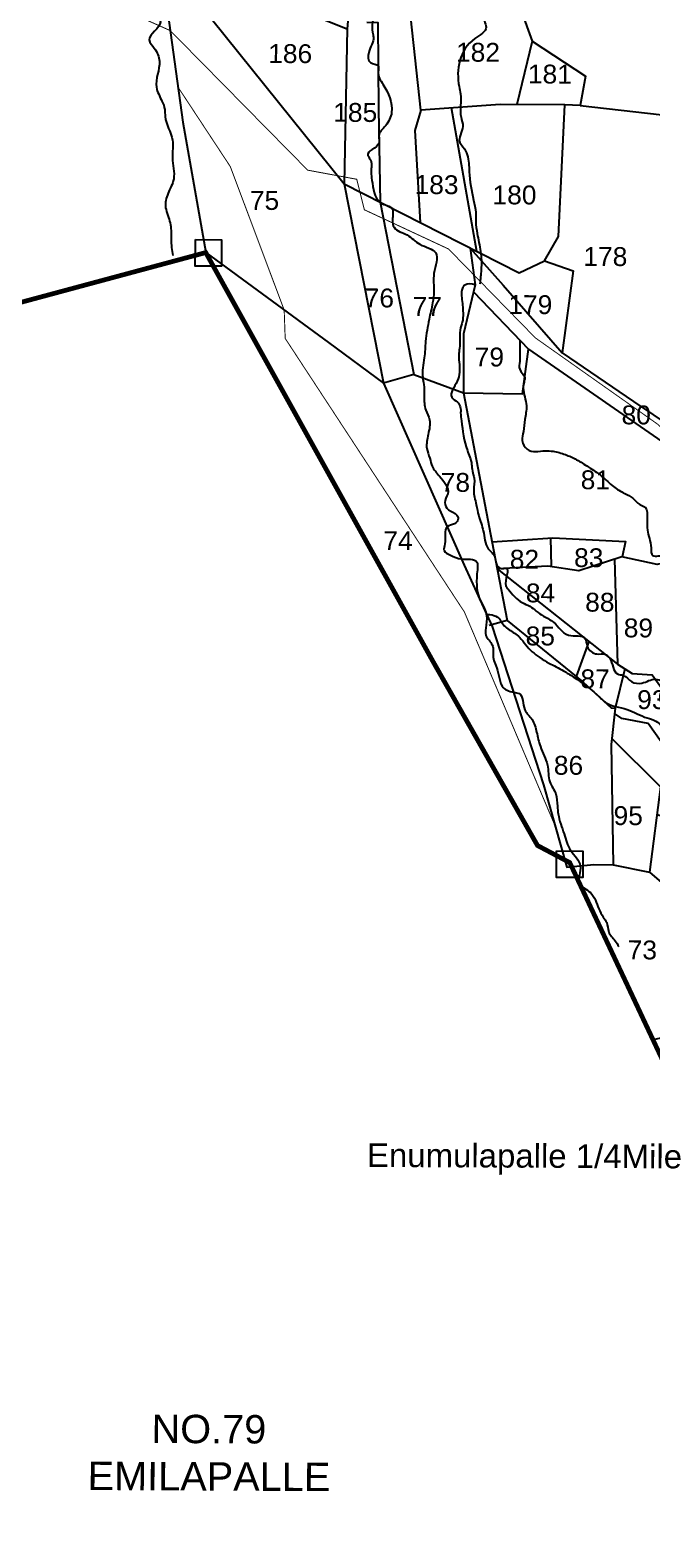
# Model space of a CAD drawing. Header units: feet. Extents: x 799341 to 808000, y 1563100 to 1570804.
# Drawn here: x 803976 to 804635, y 1565996 to 1567586 of the extents above; entities that cross this region are included whole.
import ezdxf
from ezdxf.enums import TextEntityAlignment as Align

# ---------------------------------------------------------------- set-up
doc = ezdxf.new("R2010")
doc.units = ezdxf.units.FT
doc.header["$LTSCALE"] = 15
doc.header["$MEASUREMENT"] = 0
doc.linetypes.add('HIDDEN2', pattern=[0.1875, 0.125, -0.0625])
for name, color, linetype in [('PLOT', 7, 'Continuous'), ('PLOT NO', 7, 'Continuous'), ('ROADS', 6, 'Continuous'), ('TANKS-STREAM', 4, 'Continuous'), ('TEXT', 1, 'Continuous'), ('VILLAGE STONES', 240, 'Continuous')]:
    doc.layers.add(name, color=color, linetype=linetype)
doc.layers.add('VILLAGE BOUNDRY', color=5, linetype='HIDDEN2', lineweight=100)
doc.styles.get("Standard").update_dxf_attribs({"font": 'arial.ttf'})
doc.linetypes.add('DOTS', pattern='A,1e-06,-3,["●",Standard,S=3,R=0,X=-1.25,Y=-1.25],-3', length=6.000001)

msp = doc.modelspace()

# ---------------------------------------------------------------- linework, layer by layer
at = {"layer": 'PLOT'}
for points in [[(804024.6563583959, 1568485.885840185), (804048.2568301859, 1568423.264496969), (804094.0418321501, 1568280.387966933), (804125.6154545109, 1568142.006340871), (804143.30265236, 1568007.469660515), (804128.9322834844, 1567945.999491047), (804102.0587598938, 1567749.88815443), (804119.0345979579, 1567627.430955678), (804138.2908225429, 1567488.52392132), (804162.4095005265, 1567350.351131249)], [(804559.3333225406, 1567506.34458399), (804673.896470849, 1567493.200196667), (804675.8913321735, 1567574.372249129), (804708.4874517078, 1567595.417967214), (804640.0999316717, 1567725.279949697), (804627.0654205736, 1567750.031358302), (804609.0654953665, 1567811.577936731), (804513.4770839339, 1567796.819243044), (804481.7937043731, 1567791.92738129)], [(804113.49018225, 1567667.426248619), (804312.1354813923, 1567587.597155484), (804308.9883666225, 1567423.106981187), (804494.5551376934, 1567328.848996653), (804521.536248629, 1567341.427736566), (804536.272501628, 1567367.39037767), (804542.8251320746, 1567506.998667445), (804474.4763160361, 1567507.52077381), (804390.3009138806, 1567501.525725072), (804379.7723314058, 1567599.464094459), (804390.9650526377, 1567601.839535033), (804408.520638692, 1567678.756307416), (804380.427917117, 1567719.557137241), (804352.7808605992, 1567737.852259093), (804333.0644911285, 1567757.729429005), (804322.5870471242, 1567701.760660161), (804318.2999694279, 1567658.001372302), (804312.1354813923, 1567587.597155484)], [(804419.2783077195, 1567682.743720609), (804440.8010820058, 1567673.91186154), (804478.4313268525, 1567617.525587847), (804496.5780087563, 1567606.805001204), (804508.1650007976, 1567574.501978043), (804491.9827637336, 1567507.387044679)], [(804113.49018225, 1567667.426248619), (804308.9883666225, 1567423.106981187), (804350.6572350719, 1567211.897415815), (804436.385326147, 1567018.616737812), (804466.0018579846, 1566953.817486239), (804520.4224750518, 1566785.751472219), (804544.9073756872, 1566698.300603655), (804573.7100182183, 1566701.052482129), (804594.1733353859, 1566700.744840851), (804632.5090399105, 1566693.114695196), (804660.499661297, 1566669.026528113), (804658.6693476946, 1566600.134278079), (804671.6703919221, 1566594.395537931), (804669.4236066571, 1566522.510218199), (804636.3821729576, 1566515.183802255)], [(804333.2675227864, 1567594.722188085), (804344.8981314377, 1567594.480675629), (804345.3825558611, 1567502.554448952), (804347.103782181, 1567403.746390767), (804383.0792147702, 1567221.146562174), (804350.6572350719, 1567211.897415815)], [(804508.1650007976, 1567574.501978043), (804564.9813852538, 1567537.367724661), (804559.3333225406, 1567506.34458399), (804542.8251320746, 1567506.998667445)], [(804390.3009138806, 1567501.525725073), (804383.919577595, 1567479.993797938), (804389.5109431755, 1567382.205823445)], [(804449.841761391, 1567351.560997878), (804422.908871153, 1567503.848093461)], [(804162.4095005265, 1567350.351131249), (804292.362774754, 1567254.980095811), (804350.6572350719, 1567211.897415815)], [(804442.7493718058, 1567355.163552064), (804447.947051987, 1567316.162118739), (804435.4019109178, 1567263.98798813), (804435.6331504895, 1567201.427066558)], [(804442.7493718059, 1567355.163552064), (804477.7491095895, 1567315.746896541), (804540.0539600363, 1567244.068111847), (804615.5946985652, 1567192.174319979), (804657.8296108509, 1567164.09178729)], [(804521.536248629, 1567341.427736566), (804551.6673007526, 1567331.015468952), (804540.0539600363, 1567244.068111847)], [(804446.1727945505, 1567308.783139203), (804504.4816139438, 1567247.851038785), (804664.148110173, 1567137.107391335), (804740.4763783461, 1567033.994256497), (804752.4612351899, 1567016.259255511), (804785.0017829784, 1567039.908511987)], [(804383.0792147702, 1567221.146562174), (804435.6331504895, 1567201.427066558), (804498.022233021, 1567200.359165446), (804504.4816139438, 1567247.851038785)], [(804435.6331504895, 1567201.427066558), (804467.4142909142, 1567034.917802061), (804481.7713533662, 1566959.955874302), (804462.7914019825, 1566954.66468066)], [(804465.780761199, 1567043.476268743), (804530.2439282686, 1567047.594542555), (804607.2460159385, 1567043.668516485), (804603.7351054669, 1567027.504205329)], [(804527.6442500254, 1567047.629518964), (804528.4514129941, 1567017.198898501)], [(804693.5925242134, 1567031.699368426), (804640.6879617546, 1567019.477994447), (804603.2426196715, 1567027.611173916), (804557.750823798, 1567012.595606873), (804524.9064710138, 1567017.75585174), (804471.250321744, 1567014.888895249)], [(804595.6422268335, 1567025.102497219), (804598.6086838032, 1566913.697019157)], [(804471.250321744, 1567014.888895249), (804598.6086838032, 1566913.697019157), (804614.4138526011, 1566903.929361281), (804635.5424490221, 1566902.557648329), (804655.4264940957, 1566874.756330016), (804648.6332343096, 1566828.268695797)], [(804481.7713533662, 1566959.955874302), (804562.5334694821, 1566894.506009483), (804592.2089139019, 1566867.36237221), (804596.2994555555, 1566866.913074704), (804591.8860026896, 1566828.632953862), (804594.1733353859, 1566700.744840851)], [(804568.4570055506, 1566937.653866908), (804555.0530400394, 1566900.568172282)], [(804606.5112682021, 1566908.813190219), (804596.2994555555, 1566866.913074704)], [(804640.578245709, 1566754.183474149), (804677.1116749994, 1566744.35978888), (804669.5300391096, 1566765.920810963), (804688.954369828, 1566772.751108819), (804677.6710933093, 1566804.839035189), (804645.007311678, 1566831.194329421), (804631.1579692069, 1566850.624542112), (804603.3027677633, 1566856.12202588), (804595.6794894952, 1566861.535793826)], [(804592.6223033265, 1566835.019263678), (804644.4655158987, 1566783.602830883), (804632.5090399105, 1566693.114695196)]]:
    msp.add_lwpolyline(points, dxfattribs=at)
at = {"layer": 'ROADS', "linetype": 'HIDDEN2', "ltscale": 10, "const_width": 1}
for points in [[(804124.8049527275, 1567585.805824817), (803931.2276347551, 1567672.020596817)], [(805577.7224209568, 1566774.748059164), (805429.4698159188, 1566824.50953661), (805333.264632556, 1566821.230844165), (805232.5302629155, 1566806.05612126), (805169.6893836706, 1566848.915539769), (805135.0921049871, 1566860.932341062), (805077.8555439492, 1566852.704413065), (805014.1725718027, 1566862.736366529), (804859.3019875991, 1566952.131596689), (804726.4519523684, 1567069.060301217), (804677.8838221142, 1567128.063184334), (804641.739768839, 1567167.930199468), (804511.7046731522, 1567259.837346134), (804419.7301842807, 1567354.108340909), (804330.473956042, 1567395.763313974), (804322.4093570429, 1567428.107888461), (804301.9438790121, 1567431.910664238), (804270.4489210228, 1567437.76287366), (804124.8049527275, 1567585.805824817)], [(804133.1415644138, 1567525.668698724), (804124.8049527275, 1567585.805824817)]]:
    msp.add_lwpolyline(points, dxfattribs=at)
at = {"layer": 'ROADS', "linetype": 'DOTS', "ltscale": 0.15, "const_width": 1}
msp.add_lwpolyline([(804133.1415644137, 1567525.668698724), (804188.4049698615, 1567441.619456393), (804245.5394443993, 1567289.343135335), (804246.5987681965, 1567259.277162744), (804387.2737288326, 1567044.289247994), (804436.4885586548, 1566969.076192376), (804532.6649253696, 1566742.026037937), (804542.7360093665, 1566706.05590859)], dxfattribs=at)
at = {"layer": 'TANKS-STREAM'}
for points in [[(804037.5811911053, 1568827.987346663), (804041.7766485142, 1568819.702224646), (804042.9168854791, 1568816.621296921), (804045.1701555379, 1568804.500646741), (804045.119424006, 1568793.543973532), (804046.6223644704, 1568785.655597168), (804046.5645130307, 1568773.161211601), (804046.1470138282, 1568766.050757464), (804047.6508450108, 1568758.354752698), (804050.3377449345, 1568744.974798857), (804042.3149255157, 1568739.787865979), (804037.3487332204, 1568730.284874753), (804037.2676333847, 1568712.7694487), (804036.6096406117, 1568703.553743624), (804029.0954213749, 1568675.317655329), (804026.3055748382, 1568670.72111823), (804019.4792271847, 1568658.15377013), (804019.4336977083, 1568648.320603768), (804019.3910140068, 1568639.10204969), (804017.4584058087, 1568629.65559741), (804013.725290201, 1568620.761364706), (804014.9103788676, 1568610.922500341), (804015.7863904757, 1568600.777833111), (804013.2326727146, 1568580.815669023), (804013.4734555588, 1568566.371722345), (804011.8359738336, 1568544.868831028), (804011.1751352857, 1568535.038513666), (804012.3228452993, 1568517.210321587), (804012.3094213123, 1568507.633034864), (804012.7796401525, 1568485.632004047), (804016.0893342148, 1568474.21148218), (804020.4628403367, 1568462.892742755), (804021.3918976166, 1568451.098850141), (804028.1879292453, 1568431.909061648), (804033.5522898122, 1568422.059512014), (804035.4805253855, 1568413.699492391), (804036.8924997137, 1568399.938326924), (804039.301379217, 1568389.120100872), (804042.6980641279, 1568379.279504403), (804050.0406995051, 1568371.877091038), (804054.348632309, 1568346.312768266), (804054.367051967, 1568340.607742358), (804062.1626491187, 1568324.85198262), (804070.967296603, 1568314.495244573), (804075.3112346814, 1568296.790587392), (804077.7269371867, 1568287.445949832), (804082.5833610863, 1568274.160095105), (804086.8958430444, 1568249.578269696), (804090.2811565286, 1568237.281744924), (804091.1920171918, 1568221.557862857), (804091.6590136592, 1568216.152164337), (804092.614977905, 1568210.252942588), (804095.5135974586, 1568198.941032175), (804099.4118151835, 1568187.313793245), (804101.2722028618, 1568164.216941594), (804105.1199636591, 1568145.532220938), (804108.0000008243, 1568130.290480415), (804107.9090221167, 1568110.641478464), (804107.8635327626, 1568100.816977489), (804110.7712506248, 1568091.470061802), (804113.6694836777, 1568080.158153178), (804114.5917172262, 1568066.89051452), (804114.5621491828, 1568060.504596764), (804118.4667714902, 1568054.100462939), (804120.3703746746, 1568040.337021135), (804124.7268116946, 1568023.328387929), (804127.1038478474, 1568005.632837887), (804127.0447117602, 1567992.861002374), (804126.4821874308, 1567977.63520158), (804123.474779783, 1567965.368276353), (804116.0047746524, 1567945.262181519), (804103.6169342289, 1567925.178699665), (804104.0498134984, 1567912.404586026), (804103.5032112089, 1567900.617526004), (804101.9620576645, 1567888.566280627), (804095.4438541264, 1567861.578464891), (804094.8699576408, 1567843.896578242), (804094.7926256661, 1567827.194910829), (804089.8179295926, 1567814.93709453), (804087.3135222273, 1567805.123821268), (804081.2642032328, 1567773.221557484), (804078.7506982886, 1567761.443447048), (804081.6561415733, 1567751.60528268), (804083.5730049904, 1567740.789177202), (804083.4699268392, 1567720.363480818), (804084.3694160756, 1567702.183670448), (804086.7691972705, 1567689.40044967), (804086.7259817641, 1567680.067039824), (804089.1098416485, 1567663.845235826), (804094.938537605, 1567648.098740779), (804096.8758707572, 1567641.703558331), (804098.3215757825, 1567635.310809773), (804099.7312755337, 1567621.058395624), (804101.1633338261, 1567611.718312529), (804108.995322753, 1567603.822216592), (804114.3638459734, 1567594.95516611), (804102.5573493945, 1567575.88081634), (804107.9258726146, 1567567.013765859), (804113.2720372941, 1567553.234384324), (804110.1937341728, 1567525.739381965), (804116.026978554, 1567510.975226729), (804118.9365837629, 1567502.119403961), (804119.3944826513, 1567494.748868268), (804127.1468650266, 1567469.659856235), (804127.0604347435, 1567450.993194096), (804128.4310823714, 1567428.390026806), (804122.4594811228, 1567413.189271093), (804119.9300555978, 1567397.972734991), (804122.3503065278, 1567389.610437242), (804125.7196987018, 1567373.875329251), (804126.1275583524, 1567355.697637666), (804127.5641657991, 1567347.340051934)], [(805180.3341946155, 1567404.287220442), (805154.7636836845, 1567407.812522281), (805147.7609474352, 1567402.143314366), (805139.1903853117, 1567400.282558793), (805124.610796332, 1567401.933816771), (805116.4603177636, 1567403.27558788), (805086.0980055454, 1567415.150466743), (805079.32365474, 1567414.813518179), (805067.5965204372, 1567416.134881431), (805060.1612110066, 1567420.525732363), (805053.373846432, 1567426.336777188), (805047.3696064128, 1567430.799145603), (805007.8642921003, 1567457.544407609), (805003.2138460608, 1567464.896699759), (804992.9421335035, 1567472.274861913), (804986.5784116959, 1567480.570968752), (804975.674170539, 1567486.236433731), (804967.8784114742, 1567488.768057094), (804963.2091888665, 1567492.065105558), (804954.2833525771, 1567500.790125883), (804947.597227373, 1567506.904001107), (804940.741234755, 1567510.055194427), (804930.747151149, 1567509.945488667), (804922.3296958116, 1567513.103911864), (804911.8780057172, 1567515.335872075), (804903.7598439853, 1567515.685421375), (804883.9545431256, 1567521.23611968), (804875.845770043, 1567523.6133696), (804866.7972297843, 1567525.37089201), (804851.651041409, 1567525.441021814), (804820.3933530466, 1567537.475389879), (804810.4296005395, 1567543.916401786), (804799.85931731, 1567554.259572359), (804792.6866989253, 1567556.47634983), (804783.176219685, 1567559.63983394), (804736.3514522824, 1567588.944134423), (804724.3874897355, 1567593.709977849), (804700.2332340637, 1567596.76590581), (804688.073451629, 1567601.728970539), (804671.1215872685, 1567632.621923588), (804666.4522390716, 1567642.653383332), (804660.233710688, 1567657.598621092), (804639.6751668768, 1567687.871748042), (804618.670881351, 1567696.754159923), (804610.5636842437, 1567709.65581978), (804604.6189706407, 1567714.703390202), (804577.3542947619, 1567728.321297962), (804568.2801118336, 1567735.893381056), (804533.5770005384, 1567778.545621842), (804523.5663401559, 1567787.377131097), (804508.0688392229, 1567795.984218946), (804507.0075990282, 1567806.59290102), (804505.5036860261, 1567821.032770217), (804508.7014327873, 1567833.25438338), (804510.2968679733, 1567838.580892744), (804503.5306983697, 1567849.7001945), (804498.6427422556, 1567868.740652851), (804494.1565616528, 1567880.385243922), (804498.6680427359, 1567900.534972914), (804495.1973300771, 1567910.080967551), (804487.7465739058, 1567929.397071428), (804483.810865698, 1567945.243597492), (804483.868923586, 1567957.782570416), (804483.9246594793, 1567969.820053746)], [(804339.8740910125, 1567911.480257024), (804339.6411510104, 1567902.638227529), (804346.4739009023, 1567890.923375522), (804348.6125950214, 1567869.917734813), (804349.4639089942, 1567860.532758803), (804350.747539383, 1567848.018769664), (804349.3398081252, 1567833.730243338), (804349.6488035171, 1567818.126477932), (804351.0292528361, 1567812.28001184), (804352.213983139, 1567798.7947315), (804357.5760276793, 1567777.405744919), (804353.4993006102, 1567766.256587983), (804346.8260813773, 1567743.855603602), (804345.3164614254, 1567734.356325018), (804345.7470962135, 1567730.780648774), (804351.7060111244, 1567729.968252617), (804350.208925742, 1567718.987151427), (804349.0800791901, 1567710.707077117), (804352.7186864993, 1567690.990404739), (804355.805520365, 1567681.595077836), (804352.1598145842, 1567666.870242866), (804346.290226142, 1567654.836045425), (804345.3081820889, 1567636.738052847), (804345.6891759458, 1567622.441244374), (804342.4885833148, 1567607.267677542), (804339.0828271122, 1567594.601431858), (804339.2503742143, 1567584.053420882), (804340.1199163059, 1567578.688713694), (804335.1260758014, 1567562.630108147), (804336.8655464856, 1567551.900691984), (804345.1403436497, 1567548.517562291), (804345.1746548397, 1567542.00653994), (804350.1762723284, 1567529.056481431), (804359.4138265178, 1567498.919592594), (804353.0883970511, 1567485.100664624), (804345.8803895037, 1567473.976001752), (804346.0114237886, 1567466.453897822), (804334.1587713669, 1567453.471369822), (804336.3781312695, 1567449.887411432), (804337.6538741844, 1567435.586460097), (804338.5089386437, 1567427.09496608), (804347.103782181, 1567403.746390767), (804352.7370582646, 1567400.884988121), (804359.5139518499, 1567397.442689011), (804360.2429108315, 1567384.729655393), (804361.9964741062, 1567377.127342954), (804375.82302255, 1567369.022301784), (804389.3581953837, 1567359.134269782), (804406.1467983356, 1567350.119828272), (804404.2563374579, 1567328.239343979), (804404.1673984287, 1567309.030858806), (804402.7700092742, 1567296.975954211), (804399.1115074898, 1567279.570995526), (804395.4318792035, 1567256.100706202), (804394.0096703131, 1567238.685393045), (804392.3038544465, 1567217.68525639), (804393.432183049, 1567210.544806587), (804393.8214508804, 1567198.034958521), (804395.541920444, 1567183.285277114), (804399.5193663805, 1567172.992327145), (804398.1054300058, 1567157.36365929), (804396.6952448477, 1567142.62863098), (804399.794940789, 1567132.087813323), (804402.4387296337, 1567123.587879608), (804409.9940123003, 1567113.278363558), (804418.8511542042, 1567094.475284745), (804415.6774494383, 1567085.108787801), (804419.666919107, 1567077.496122679), (804428.5844290878, 1567071.647480932), (804429.909426433, 1567068.067663614), (804425.8599744592, 1567062.725732328), (804418.3070241219, 1567059.375681919), (804415.9219329226, 1567041.329338358), (804414.9944766542, 1567034.186110463), (804421.6798307283, 1567029.24130339), (804433.3909134744, 1567025.367875091), (804449.8210900793, 1567021.963481677), (804450.2310413892, 1567013.920719522), (804452.6103958376, 1566983.117227659), (804459.1743049419, 1566968.755775762), (804459.6943835731, 1566955.166069506), (804459.3337249222, 1566944.05390567), (804466.0116836936, 1566934.089402711), (804467.2849719785, 1566919.34179184), (804469.9353524405, 1566912.181997864), (804473.0159811898, 1566901.446529433), (804476.5421088598, 1566890.262169798), (804488.6625056596, 1566883.835098403), (804494.3953576703, 1566882.585312677), (804500.6152482615, 1566865.346527761), (804508.1705309281, 1566855.037011711), (804513.02786106, 1566841.612976288), (804516.9821688884, 1566826.406280873), (804520.9616829535, 1566816.55999223), (804524.4940164699, 1566806.715931676), (804527.0943702293, 1566788.835164814), (804533.2973811846, 1566776.298397984), (804535.0244423655, 1566762.888856316), (804535.8815742243, 1566754.843866071), (804542.0888956022, 1566733.554850515), (804549.1639032791, 1566716.100036033), (804559.3086969526, 1566699.676542892), (804558.4245451445, 1566681.271121783), (804569.9761345992, 1566671.331854552), (804578.8415497483, 1566654.315578592), (804583.7195633588, 1566645.35862908), (804587.2705114943, 1566639.534835559), (804589.4609146735, 1566629.696988404), (804596.1259710405, 1566620.284936079), (804600.1216458253, 1566614.012412485)], [(804603.4065915751, 1567818.131959567), (804593.0838429641, 1567797.811906104), (804573.7514776253, 1567788.888592538), (804569.9919788114, 1567783.311663353), (804567.1514897601, 1567774.622689369), (804564.2476853231, 1567752.259261624), (804561.3654660247, 1567734.557654676), (804561.9373675145, 1567723.677349159), (804559.0738547529, 1567710.015860857), (804563.4289654308, 1567710.417630476), (804560.2248498643, 1567701.974447222), (804550.3881910958, 1567696.960020003), (804544.0570279045, 1567693.732587012), (804524.0923763469, 1567681.696299122), (804525.8526896648, 1567658.689717683), (804520.528892024, 1567651.255357743), (804500.5181402626, 1567630.214411896), (804495.8065357865, 1567620.601685882), (804483.0515203738, 1567620.971601827), (804472.6392679106, 1567626.204580558), (804466.2330681516, 1567617.319969458), (804457.7342382068, 1567596.225563613), (804459.5399490405, 1567589.451280947), (804447.660773113, 1567577.385510503), (804430.9347275916, 1567526.493315185), (804432.4544182989, 1567518.716568378), (804432.9615651018, 1567493.850958026), (804434.7837545039, 1567484.207979274), (804431.5613953903, 1567467.255077191), (804434.9622737113, 1567462.577409722), (804439.5893641642, 1567453.853859391), (804441.6852735345, 1567436.129202736), (804446.21268687, 1567405.961499107), (804448.6413136912, 1567392.897065089), (804448.5967055719, 1567383.262887529), (804450.0973952812, 1567370.63114446), (804451.9195854127, 1567360.98832326), (804454.5463006599, 1567341.877867362), (804454.2748232003, 1567332.073793069), (804452.959781331, 1567316.851319022)], [(804447.9470519872, 1567316.162118739), (804437.0216281288, 1567315.918018633), (804434.3627898176, 1567312.569662793), (804433.6037922556, 1567304.411940412), (804434.9724737079, 1567288.563044964), (804434.686502879, 1567278.722798987), (804432.4858570771, 1567270.571594162), (804431.3272112173, 1567248.724274384), (804430.5250903243, 1567241.437090317), (804431.2472603422, 1567231.456993511), (804431.2099501283, 1567223.398971118), (804428.8608288949, 1567213.816585985), (804423.0203165447, 1567196.959783742), (804429.1419630288, 1567191.559256709), (804432.19193322, 1567186.556758244), (804432.5476877817, 1567180.415473755), (804433.2769645763, 1567171.970253363), (804439.6615917517, 1567140.475207811), (804444.2038708987, 1567125.872537643), (804444.9384774113, 1567118.578395785), (804446.8332047528, 1567111.078628825), (804446.3903925396, 1567098.417756028), (804449.0085971833, 1567083.056697596), (804451.6424052095, 1567071.149034108), (804456.5617599783, 1567055.009866243), (804461.8528591917, 1567036.182807042), (804468.8797832221, 1567027.266088567), (804470.1092792145, 1567020.846572732), (804475.4180331699, 1567015.111584493), (804480.7009104458, 1567015.393859302), (804480.4965239012, 1566996.702788207), (804482.7852375313, 1566993.238723827), (804497.7014257993, 1566978.971826546), (804505.7510874056, 1566975.097281747), (804512.6424877862, 1566970.076996712), (804520.3008609466, 1566964.669354335), (804531.0265847396, 1566958.096406316), (804546.714689734, 1566944.59338957), (804564.5981268992, 1566940.719917414), (804566.6413498719, 1566932.630364572), (804576.9703344818, 1566924.499478892), (804585.4014437414, 1566924.19075807), (804590.3321095703, 1566920.273125042), (804598.7690400238, 1566903.293779835), (804604.807418103, 1566901.822118364), (804613.7136553994, 1566895.166388207), (804624.4628623531, 1566893.581707965), (804638.9102266326, 1566897.848915422), (804647.5242664848, 1566896.160941701), (804654.0496386393, 1566894.979624745), (804654.8055647531, 1566892.289954574), (804646.9199188028, 1566886.649986794), (804646.9765986782, 1566869.285075725), (804656.9836679393, 1566865.270853928), (804666.8174853318, 1566864.658435405), (804683.0931721403, 1566866.283576345), (804695.0040232502, 1566864.905745226), (804705.3999748871, 1566863.157109402), (804714.8230707884, 1566863.681108526), (804726.2084997902, 1566863.24967137), (804729.9355778894, 1566851.139685874), (804725.7893037099, 1566845.254792687), (804727.9962321336, 1566831.640097174), (804729.2923881953, 1566825.58773152), (804729.2556440727, 1566817.651969863), (804721.1380697456, 1566804.104458183), (804723.1580478768, 1566783.253299241), (804727.0891462223, 1566783.23509749), (804730.6634578785, 1566771.438410185), (804730.6256968345, 1566763.283020349), (804729.8691855408, 1566751.060691391)], [(804495.3360231507, 1567257.40808457), (804495.1745838592, 1567246.12738752), (804495.1230126744, 1567234.989371388), (804495.0838903855, 1567226.539988595), (804500.3899784986, 1567217.767748351), (804499.6741315676, 1567212.504564129), (804498.8799907808, 1567206.665733114), (804502.2099176779, 1567187.715477214), (804500.6044558417, 1567173.128037591), (804499.0074993654, 1567160.461007128), (804497.8097242438, 1567150.864783021), (804503.1502262934, 1567141.622249081), (804521.9834747589, 1567139.998720149), (804530.4406499711, 1567139.57544056), (804543.4976442629, 1567136.058365825), (804555.3924286861, 1567130.626223807), (804567.7404647688, 1567122.997072272), (804582.3055005816, 1567112.94374206), (804594.5595703404, 1567102.132869632), (804606.4454636323, 1567094.780477796), (804614.881299547, 1567089.748472603), (804622.5412722806, 1567083.183732486), (804627.9098404695, 1567080.086220325), (804630.1617362248, 1567068.169611365), (804630.4893983852, 1567055.877633206), (804634.247170643, 1567037.040657575), (804636.1322804904, 1567028.966328875), (804641.8982515162, 1567028.555510087), (804653.4365346382, 1567029.270328026), (804665.7478969068, 1567030.749651342), (804681.5284908321, 1567034.133202425), (804692.700374547, 1567038.690298836), (804703.865145649, 1567041.711258414), (804716.5606895867, 1567043.188802894), (804726.3509064442, 1567040.216027525), (804729.2153319881, 1567035.832694043), (804731.5010152078, 1567031.213286475), (804736.0883853912, 1567025.430857989), (804740.2911881342, 1567019.650367682), (804745.231117541, 1567006.953070163), (804748.2855498701, 1567002.329945581), (804750.5481152743, 1566992.717699423), (804755.3645673749, 1566981.800617834), (804765.0864762353, 1566976.903304653), (804790.876059365, 1566963.414647773), (804797.033047121, 1566952.875114736), (804809.9439796412, 1566944.190883646), (804819.8886081656, 1566935.789965221), (804832.8120194915, 1566929.800827124), (804843.8482367008, 1566924.090005203), (804851.1230181959, 1566921.900169418), (804861.9019367411, 1566918.885689611), (804872.4156818176, 1566916.950277338), (804886.1687784339, 1566915.269601892), (804894.2358088028, 1566909.302949784), (804900.1330022794, 1566900.920771773), (804906.0301957561, 1566892.538593762), (804912.7429603152, 1566885.500057326), (804921.1455828843, 1566879.519789046), (804930.8574588092, 1566869.636017609), (804938.377060892, 1566862.054904272), (804941.5785887854, 1566854.224206361), (804948.0240722199, 1566847.726063689), (804955.0045051344, 1566840.147289254), (804956.816687602, 1566833.915365198), (804967.3484302175, 1566825.536540891), (804978.9329366552, 1566821.709596756), (804986.2201976853, 1566822.215011516), (805003.2184972859, 1566822.136306077), (805013.7347387066, 1566820.740038444), (805033.1476950576, 1566817.685423803), (805049.6060532179, 1566817.609218398), (805066.2443247471, 1566818.370019546), (805078.7596119392, 1566820.43896061), (805083.3765507686, 1566826.885882112), (805094.7383128437, 1566833.301573768), (805104.4780528126, 1566838.91619896), (805115.5513192092, 1566841.29050025), (805130.6570469623, 1566840.412138601), (805141.984254736, 1566839.28153658), (805146.301467254, 1566839.261547044), (805167.20544553, 1566826.662698994), (805175.2774671293, 1566821.774021062), (805180.9148663268, 1566815.549198077), (805188.077816017, 1566814.742432249), (805190.9186702736, 1566815.967090047), (805196.7298498851, 1566814.944370574), (805203.8565301094, 1566817.059969633), (805206.2857755099, 1566817.318299853), (805200.933514704, 1566826.775952006), (805195.2811418152, 1566829.766852464)], [(804459.6495437914, 1566966.78560929), (804463.6089151835, 1566966.261620662), (804471.6325008748, 1566963.600376825), (804478.6984682656, 1566954.460615423), (804484.0878619831, 1566950.267993516), (804494.8676927352, 1566942.191554383), (804501.4759629007, 1566934.288677588), (804516.4360134319, 1566920.64644381), (804526.1447487841, 1566914.890247617), (804541.5599402003, 1566906.637941106), (804551.8838319527, 1566900.261592707), (804580.2481900783, 1566878.302648097), (804585.5299436762, 1566873.471515602), (804608.9190613959, 1566865.626694691), (804630.1227140219, 1566856.645359948), (804639.494804003, 1566853.394285317), (804650.3040444738, 1566839.702383629), (804655.9985868903, 1566828.235762315), (804673.7484010735, 1566820.257349508), (804684.079068086, 1566810.586161313), (804685.7774245132, 1566803.915889927), (804695.0981016106, 1566789.560988057), (804702.1762046615, 1566771.021702167), (804706.0885730697, 1566762.367161937), (804709.5332708925, 1566759.390107229), (804721.628559081, 1566757.36008615), (804725.0755424236, 1566754.876643411), (804733.8522937335, 1566746.439503356), (804741.8604632985, 1566734.925143193), (804749.0383499735, 1566737.853013265), (804754.7153395575, 1566736.83964015), (804764.8298794951, 1566733.831702774), (804770.2610382735, 1566733.066357957), (804779.1517474694, 1566732.531727245), (804783.4205625575, 1566735.820455053), (804791.5202868627, 1566736.175761077), (804805.8293914197, 1566728.061181733), (804821.8509530994, 1566724.437793894), (804831.4886832911, 1566725.133524375), (804839.6403689857, 1566725.095780482), (804847.0442777912, 1566723.580946398), (804860.1757536704, 1566722.764261846), (804871.0015897079, 1566722.482931829), (804879.1593746087, 1566723.67897974), (804882.5289495836, 1566729.937641298), (804892.5432293919, 1566733.240365078), (804899.7028362872, 1566732.220284712), (804899.6670877272, 1566729.695026952), (804903.0934506647, 1566717.64610769), (804904.0440302014, 1566709.498746114), (804906.8323098582, 1566700.105048943), (804914.8503645652, 1566695.877162854), (804923.2471259009, 1566695.344819218), (804939.832346366, 1566691.864977105), (804959.2246000385, 1566686.926877855), (804967.7191405481, 1566687.060700382), (804970.4734281187, 1566682.892253776), (804975.8096534071, 1566674.729470039), (804985.6653033199, 1566669.316065407), (804998.6487751389, 1566665.446563494), (805002.6401987445, 1566658.923703302), (805010.1482940948, 1566658.206722426), (805019.5501884044, 1566660.891742439), (805025.8640048333, 1566660.265529035), (805025.0882452044, 1566645.065136722), (805026.0300446848, 1566639.696156072), (805031.8327442284, 1566640.205766192), (805038.7318839021, 1566645.538441766), (805041.3227591667, 1566648.315972247), (805046.5827580998, 1566647.647844129), (805052.0457292085, 1566644.40384057), (805055.0400648823, 1566641.493153922), (805055.5111186857, 1566625.94493482), (805058.201176333, 1566623.09710383), (805064.2847877855, 1566623.338986291), (805067.8308451957, 1566627.200276394), (805068.7926331082, 1566626.682728938), (805077.1532433471, 1566629.35491487), (805084.7227112077, 1566629.454892142), (805092.6892529785, 1566627.662833072), (805099.7146425451, 1566626.955334787), (805111.196498796, 1566625.417049892), (805117.8154367462, 1566624.576250619), (805121.1124059752, 1566617.979705284), (805123.5838756138, 1566615.098710111), (805127.8906901011, 1566611.163505265), (805133.9008623277, 1566612.490027285), (805146.6115390756, 1566613.646402827), (805152.8394155104, 1566615.912682954), (805159.9982047713, 1566614.799490852), (805165.6820029125, 1566616.258295422), (805170.9693523236, 1566619.744158824), (805185.9740237605, 1566620.079602866), (805203.2347167947, 1566619.740503083), (805213.1013059763, 1566619.694818852), (805223.6607632474, 1566623.291296751), (805234.0634526571, 1566622.16308476), (805241.4851424032, 1566619.563396158), (805247.768843184, 1566617.987043992), (805262.0393491562, 1566621.493449374), (805265.8235341174, 1566630.764808401)]]:
    msp.add_spline(points, degree=3, dxfattribs=at)
at = {"layer": 'VILLAGE BOUNDRY', "lineweight": -2, "ltscale": 10, "const_width": 5.020689078760904}
msp.add_lwpolyline([(804891.1952702495, 1565944.476940308), (804847.0571362124, 1566048.525674537), (804740.3882290913, 1566293.600776161), (804548.1342160738, 1566703.194482208), (804513.9625162847, 1566721.307868485), (804403.2231385651, 1566916.545634008), (804162.4095005265, 1567350.351131249), (803906.7973682858, 1567281.438275198)], dxfattribs=at)
at = {"layer": 'VILLAGE STONES'}
for points in [[(804151.4260515735, 1567364.093760172), (804179.2453554193, 1567363.964951375), (804179.1154187336, 1567335.902053404), (804151.2961148877, 1567336.030862202)], [(804534.272296483, 1566715.602391015), (804562.0916003288, 1566715.473582217), (804561.9616636429, 1566687.410684247), (804534.1423597971, 1566687.539493044)]]:
    msp.add_lwpolyline(points, close=True, dxfattribs=at)

# ---------------------------------------------------------------- texts
at = {"layer": 'PLOT NO'}
for s, p in [('186', (804251.9087226344, 1567561.403198752)), ('182', (804450.9253565351, 1567562.838891093)), ('181', (804527.1182781792, 1567539.700360621)), ('185', (804320.8408585138, 1567499.012923612)), ('183', (804407.012106262, 1567422.399915669)), ('180', (804489.5808301579, 1567411.509029018)), ('75', (804224.6840445388, 1567405.631005961)), ('178', (804585.8750636218, 1567346.153153416)), ('76', (804346.3927619574, 1567302.213709877)), ('77', (804397.0842715097, 1567293.140127901)), ('179', (804506.347397702, 1567295.146288703)), ('79', (804462.98942901, 1567239.56956983)), ('80', (804618.5900454709, 1567178.113830889)), ('81', (804575.2930116428, 1567109.254429914)), ('78', (804426.9779902482, 1567106.563880897)), ('74', (804366.166957967, 1567044.698929731)), ('82', (804500.1238564394, 1567024.992831176)), ('83', (804568.2928850575, 1567026.66028522)), ('84', (804517.1641599948, 1566989.21925127)), ('88', (804580.0271992887, 1566979.412480626)), ('89', (804620.9300375963, 1566952.12164577)), ('85', (804516.9529821835, 1566943.610412353)), ('87', (804575.0186148082, 1566898.131174656)), ('93', (804635.1365478191, 1566876.039453521)), ('86', (804546.799993416, 1566806.381168973)), ('95', (804610.1106028489, 1566752.982053643)), ('73', (804625.066199849, 1566610.560118258))]:
    msp.add_text(s, height=20, rotation=359.7347112722979, dxfattribs=at).set_placement(p, align=Align.MIDDLE_CENTER)
msp.add_text('Enumulapalle 1/4Mile', height=25, rotation=359.7347112722979, dxfattribs=at).set_placement((804333.2023166176, 1566380.360891424))
at = {"layer": 'TEXT', "insert": (804033.630401371, 1566117.943791029), "char_height": 30.12413447256543, "width": 259.4343522253683, "attachment_point": 1, "rotation": 359.734711272298}
msp.add_mtext('\\pi71.431;NO.79 \\P\\pi3.8575;EMILAPALLE', dxfattribs=at)

doc.saveas('drawing.dxf')
